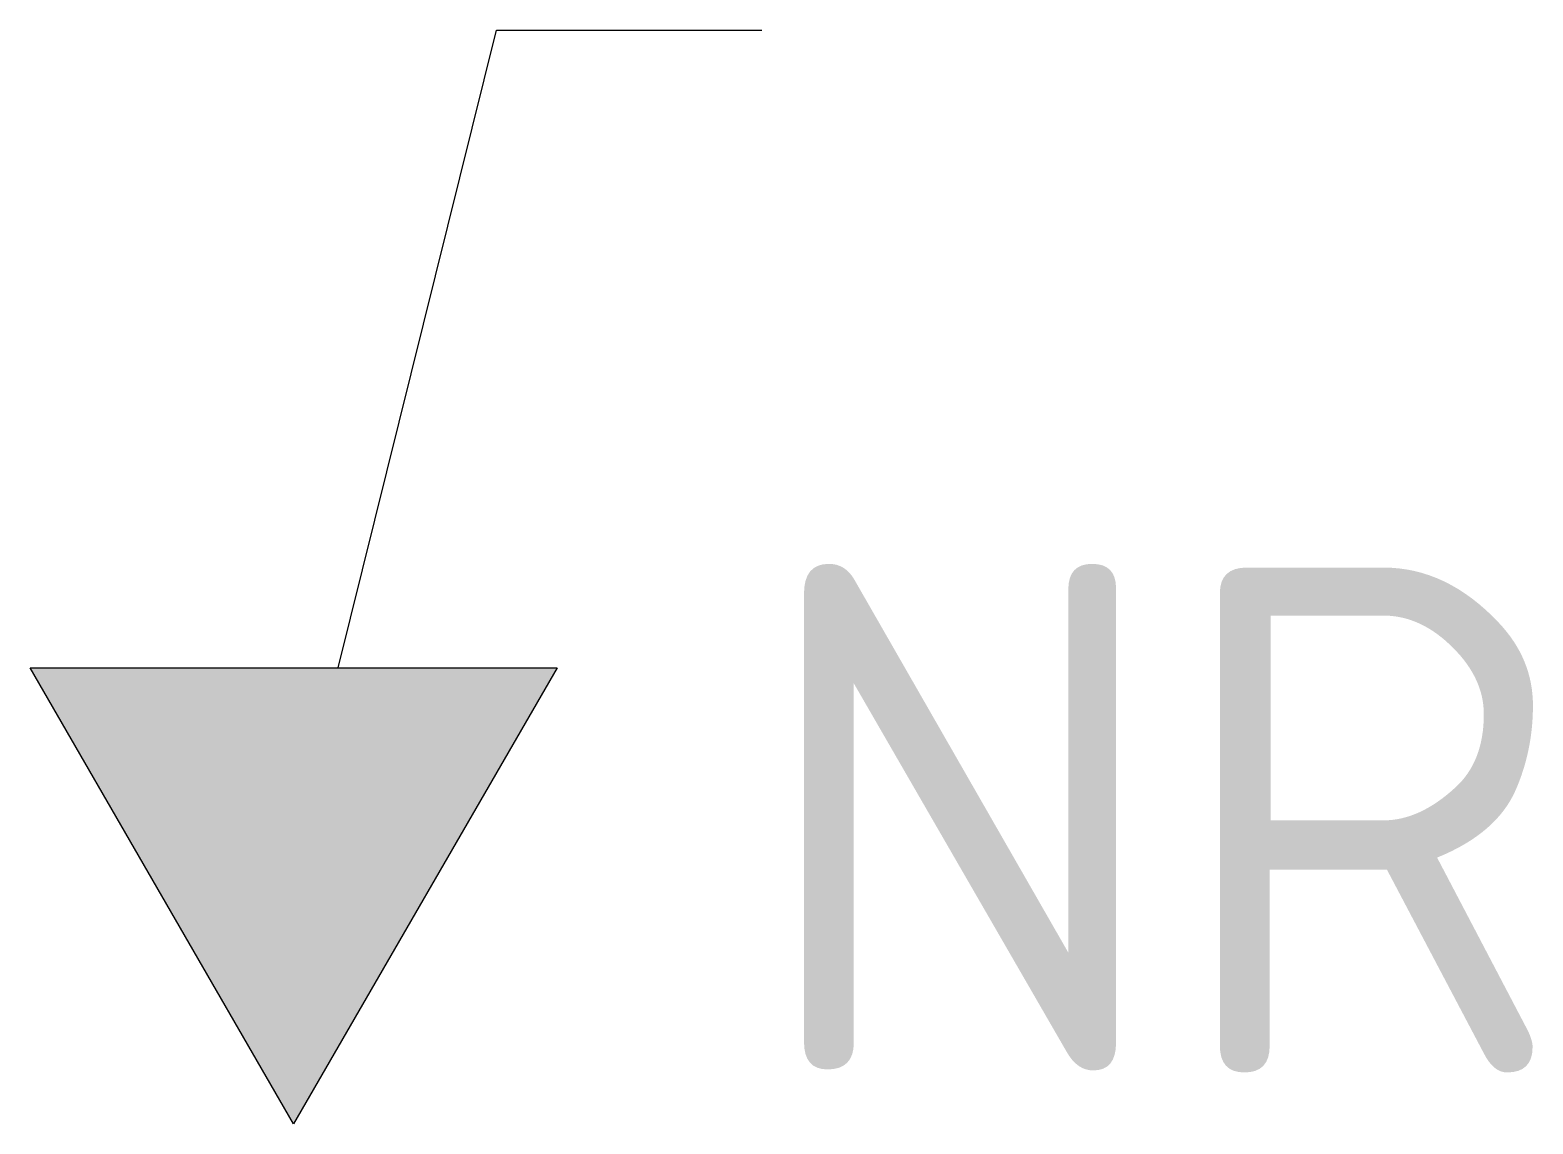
# Model space of a CAD drawing. Extents: x -1.3 to 6.11, y -1.5 to 3.9.
import ezdxf

# ---------------------------------------------------------------- set-up
doc = ezdxf.new("R2010")
doc.units = 0
doc.styles.add('NLCS-ISO', font='NLCS-ISO.ttf')

msp = doc.modelspace()

# ---------------------------------------------------------------- hatches: boundary and pattern name
msp.add_hatch(color=256).paths.add_polyline_path([(1.299, 0.75), (-1.299, 0.75), (0, -1.5)])

# ---------------------------------------------------------------- linework, layer by layer
for p, q in [((0.2198, 0.75), (1, 3.8953)), ((1, 3.8953), (2.3079, 3.8953)), ((0, -1.5), (-1.299, 0.75)), ((-1.299, 0.75), (1.299, 0.75)), ((1.299, 0.75), (0, -1.5))]:
    msp.add_line(p, q)

# ---------------------------------------------------------------- texts
at = {"style": 'NLCS-ISO'}
msp.add_attdef('NR', (2.26, -1.2459), '', height=2.5, dxfattribs=at)

doc.saveas('drawing.dxf')
